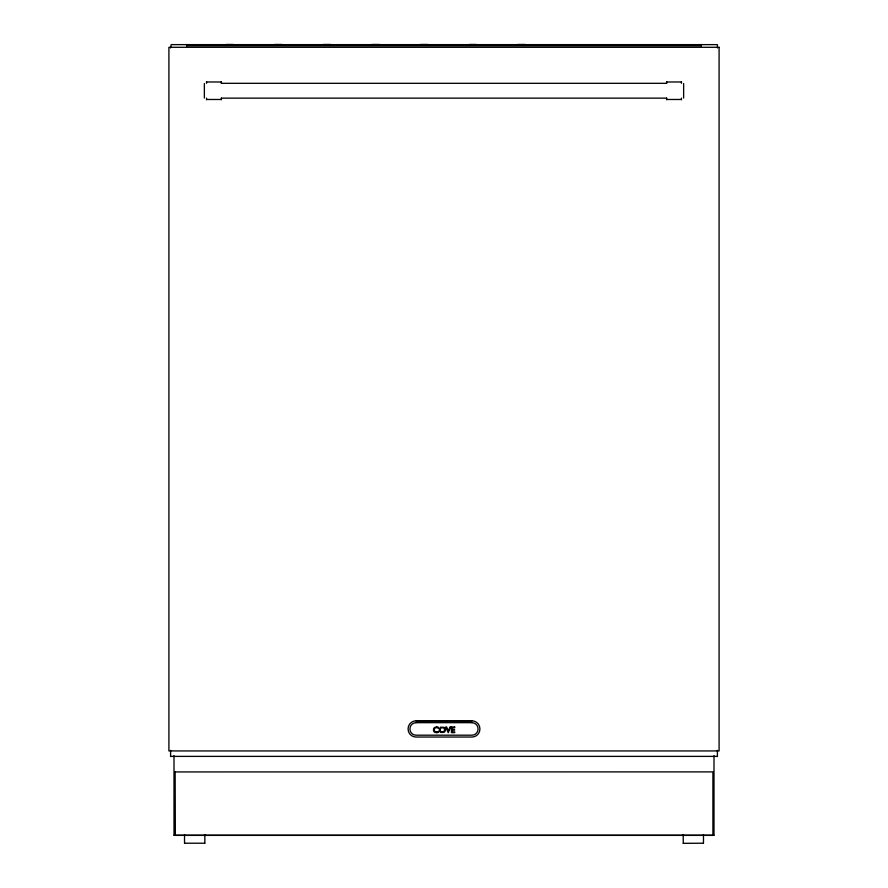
<?xml version="1.0" encoding="UTF-8"?>
<svg xmlns="http://www.w3.org/2000/svg" width="888" height="888" viewBox="0 0 888 888"><rect width="100%" height="100%" fill="white"/><g stroke="black" fill="none" stroke-linecap="round" stroke-linejoin="round"><path stroke-width="1.33" d="M186.658 44.478L186.658 45.821M206.538 83.317L206.538 81.685M221.401 99.778L221.401 98.146M204.839 843.334L204.839 834.509M666.599 83.317L666.599 81.685M681.462 99.778L681.462 98.146M701.342 45.821L701.342 44.478M717.404 756.498L717.404 750.382M703.474 843.334L703.474 834.509M713.996 835.319L713.996 755.621M221.401 83.317L221.401 81.685M206.538 99.778L206.538 98.146M681.462 83.317L681.462 81.685M666.599 99.778L666.599 98.146M170.596 756.498L170.596 750.382M174.004 835.319L174.004 755.621M184.526 843.334L184.526 834.509M683.161 843.334L703.351 843.212M440.737 727.283L443.967 727.283A2.786 2.786 0 0 1 445.188 728.671L445.31 729.026A3.075 3.075 0 0 1 445.41 729.792A2.864 2.864 0 0 1 443.989 732.311L441.07 732.478A2.908 2.908 0 0 1 440.759 727.294M206.837 81.985L221.101 81.985M221.101 99.478L206.837 99.478M701.309 45.788L186.691 45.788M666.899 81.985L681.163 81.985M681.163 99.478L666.899 99.478M204.717 843.212L184.649 843.212M713.919 835.253L174.081 835.253M717.293 756.387L170.707 756.387M436.53 726.872L434.587 727.483A2.93 2.93 0 0 0 433.633 728.671L433.488 730.502A2.93 2.93 0 0 0 434.143 731.745A2.819 2.819 0 0 0 435.098 732.434L436.485 732.711A4.396 4.396 0 0 0 438.55 732.223L438.539 731.324A3.663 3.663 0 0 1 436.219 731.978M221.312 83.317L666.688 83.317M221.312 98.146L666.688 98.146M416.039 720.823L471.961 720.823A7.937 7.937 0 0 1 479.897 728.77L479.909 729.092A7.948 7.948 0 0 1 471.961 737.04L416.039 737.04A7.937 7.937 0 0 1 408.103 729.092L408.091 728.77A7.937 7.937 0 0 1 416.039 720.834L471.961 720.834M416.072 722.677L471.928 722.677M436.219 731.945L435.109 731.534A1.976 1.976 0 0 1 434.421 730.68L434.332 729.203A2.098 2.098 0 0 1 435.353 727.916L436.519 727.627A3.974 3.974 0 0 1 438.472 728.238M683.283 843.212L683.161 834.509M717.404 47.985L717.404 44.633L171.173 44.633L170.596 47.985M683.638 83.439L683.638 98.024M525.252 44.489L517.837 44.489M476.601 44.489L469.197 44.489M438.483 728.216L438.483 727.339A5.372 5.372 0 0 0 436.541 726.839M427.961 44.489L420.546 44.489M379.309 44.489L371.894 44.489M330.669 44.489L323.254 44.489M282.018 44.489L274.603 44.489M233.366 44.489L225.963 44.489M204.362 83.439L204.362 98.024M471.928 722.688A6.116 6.116 0 0 1 478.044 728.804L478.055 729.059A6.127 6.127 0 0 1 471.928 735.186L416.072 735.186A6.116 6.116 0 0 1 409.956 729.059L409.945 728.804A6.116 6.116 0 0 1 416.072 722.688M440.159 729.492L440.215 730.391A2.087 2.087 0 0 0 441.469 731.801L443.234 731.801A2.087 2.087 0 0 0 444.488 730.391L444.488 729.203A2.065 2.065 0 0 0 443.489 727.905L441.469 727.794A2.087 2.087 0 0 0 440.204 729.203L440.159 729.492M175.136 771.938L175.347 835.386L712.909 835.386L712.909 771.894L175.136 771.938M450.815 726.95L448.24 732.689L445.776 726.95L446.597 726.95L448.307 730.946L450.005 726.95L450.815 726.95M719.091 47.297L168.909 47.297L168.909 750.937L719.091 750.937L719.091 47.297M454.667 726.95L451.448 726.95L451.448 732.633L454.745 732.633L454.745 731.901L452.258 731.901L452.258 730.136L454.589 730.136L454.589 729.403L452.258 729.403L452.258 727.683L454.667 727.683L454.667 726.95"/></g></svg>
